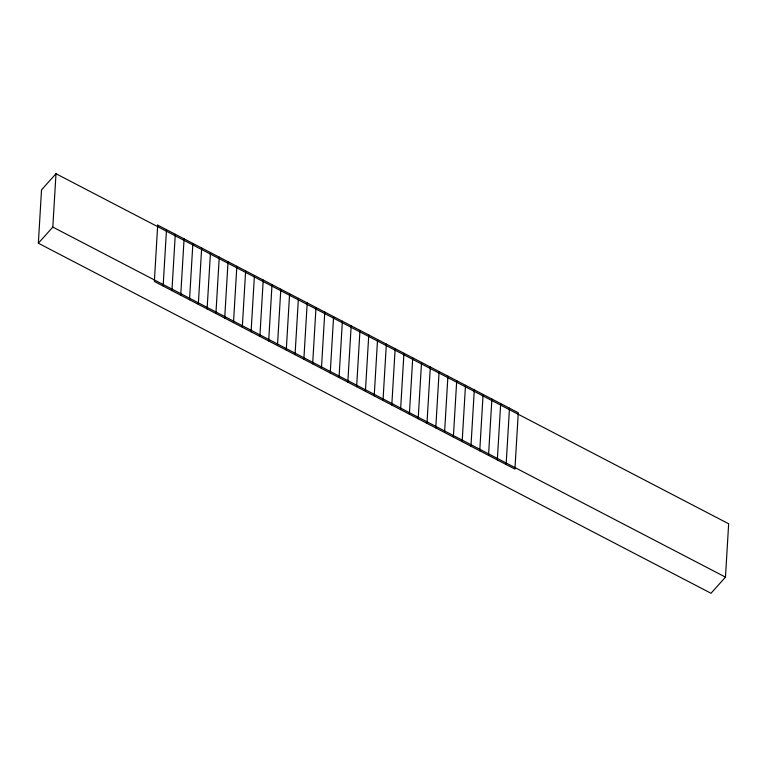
<?xml version="1.0" encoding="UTF-8"?>
<svg xmlns="http://www.w3.org/2000/svg" width="767" height="767" viewBox="0 0 767 767"><rect width="100%" height="100%" fill="white"/><g stroke="black" fill="none" stroke-linecap="round" stroke-linejoin="round"><path stroke-width="1.15" d="M38.35 243.225L41.523 189.871L55.991 173.725L728.65 523.775L725.477 577.129L711.009 593.274L38.35 243.225L52.818 227.09L55.991 173.725M163.141 286.033L166.487 229.688M171.933 290.607L175.279 234.271M180.734 295.19L184.08 238.844M189.526 299.763L192.872 243.417M198.317 304.336L201.663 248M207.109 308.919L210.465 252.573M215.91 313.492L219.257 257.146M224.702 318.065L228.048 261.729M233.494 322.648L236.85 266.302M242.295 327.221L245.641 270.876M251.087 331.804L254.433 275.458M259.879 336.377L263.225 280.032M268.68 340.951L272.026 284.605M277.472 345.533L280.818 289.188M286.264 350.107L289.61 293.761M295.055 354.68L298.411 298.344M303.857 359.263L307.203 302.917M312.648 363.836L315.994 307.49M321.44 368.409L324.786 312.073M330.241 372.992L333.587 316.646M339.033 377.565L342.379 321.22M347.825 382.139L351.171 325.802M356.626 386.721L359.972 330.376M365.418 391.295L368.764 334.949M374.21 395.868L377.556 339.532M383.001 400.451L386.357 344.105M391.803 405.024L395.149 348.678M400.595 409.607L403.941 353.261M409.386 414.18L412.732 357.834M418.188 418.753L421.534 362.407M426.979 423.336L430.325 366.99M435.771 427.909L439.117 371.564M444.572 432.483L447.918 376.146M453.364 437.065L456.71 380.72M462.156 441.639L465.502 385.293M470.948 446.212L474.303 389.876M479.749 450.795L483.095 394.449M488.541 455.368L491.887 399.022M497.332 459.941L500.678 403.605M506.134 464.524L509.48 408.178M52.818 227.09L725.477 577.129M157.695 225.115L154.349 281.46L514.925 469.097L518.271 412.751L157.695 225.115"/></g></svg>
